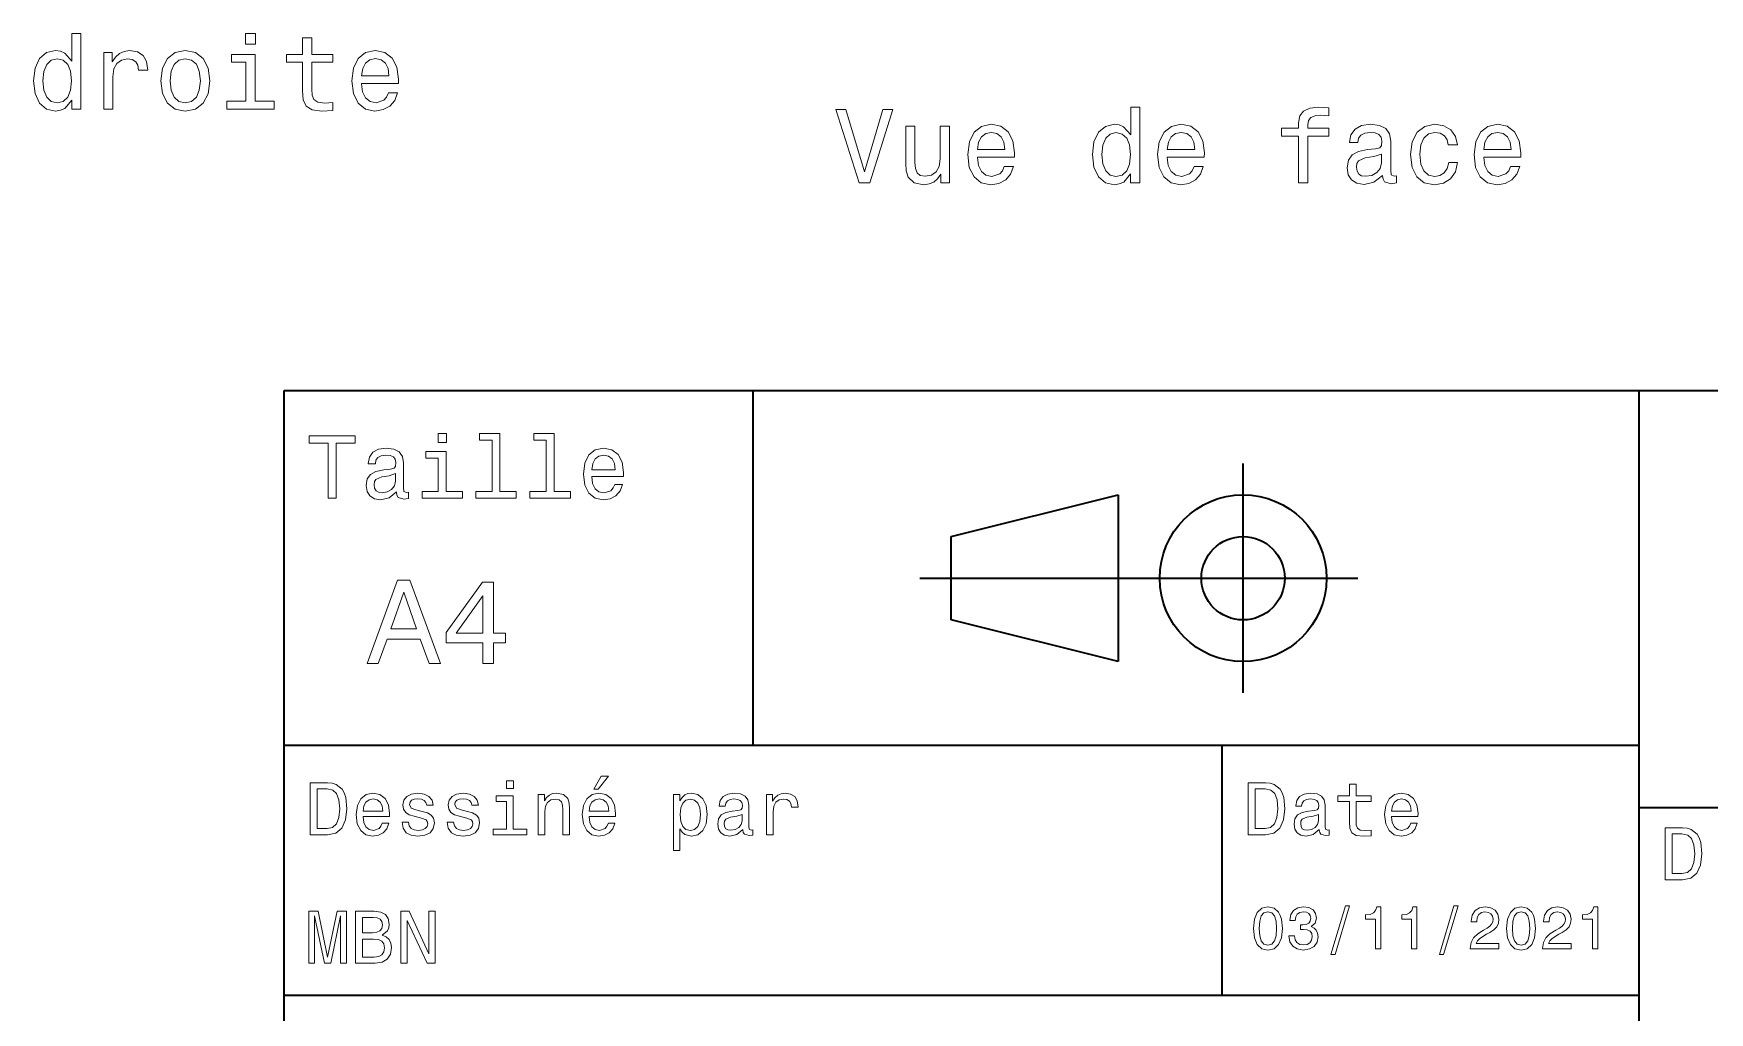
# Model space of a CAD drawing. Extents: x 0 to 297, y 0 to 210.
# Drawn here: x 85 to 165.4, y 40.2 to 87.1 of the extents above; entities that cross this region are included whole.
import ezdxf

# ---------------------------------------------------------------- set-up
doc = ezdxf.new("R2010")
doc.units = 0

msp = doc.modelspace()

# ---------------------------------------------------------------- linework, layer by layer
at = {"color": 7, "lineweight": 35}
for p, q in [((97, 10), (97, 70)), ((97, 70), (287, 70)), ((162, 10), (162, 70)), ((127.5, 61), (148.5, 61)), ((97, 53), (162, 53)), ((162, 50), (287, 50)), ((97, 41), (162, 41))]:
    msp.add_line(p, q, dxfattribs=at)
at = {"color": 7, "lineweight": 35, "ltscale": 0.425}
msp.add_line((119.5, 53), (119.5, 70), dxfattribs=at)
at = {"color": 7, "lineweight": 35, "ltscale": 0.275}
msp.add_line((143, 55.5), (143, 66.5), dxfattribs=at)
at = {"color": 7, "lineweight": 35, "ltscale": 0.206155}
for p, q in [((129, 63), (137, 65)), ((137, 57), (129, 59))]:
    msp.add_line(p, q, dxfattribs=at)
at = {"color": 7, "lineweight": 35, "ltscale": 0.2}
msp.add_line((137, 65), (137, 57), dxfattribs=at)
at = {"color": 7, "lineweight": 35, "ltscale": 0.1}
msp.add_line((129, 59), (129, 63), dxfattribs=at)
at = {"color": 7, "lineweight": 35, "ltscale": 0.3}
msp.add_line((142, 41), (142, 53), dxfattribs=at)
at = {"color": 7, "lineweight": 13}
for points in [[(86.804459, 83.926346), (86.804459, 83.507759), (87.248268, 83.507759), (87.248268, 87.128799), (86.809509, 87.128799), (86.809509, 85.802429), (86.471611, 86.185715), (86.264839, 86.276489), (86.027802, 86.31179), (85.599129, 86.21093), (85.266281, 85.928505), (85.049423, 85.474617), (84.97377, 84.864388), (85.049423, 84.254158), (85.266281, 83.795219), (85.599129, 83.507759), (86.027802, 83.411942), (86.264839, 83.447243), (86.476654, 83.538017)], [(95.620026, 87.128799), (95.151001, 87.128799), (95.151001, 86.624474), (95.620026, 86.624474)], [(97.879387, 85.746956), (97.879387, 84.390327), (97.909645, 83.951561), (98.050858, 83.648972), (98.333282, 83.472458), (98.812386, 83.411942), (99.336884, 83.437157), (99.336884, 83.820442), (98.953598, 83.790176), (98.605606, 83.830528), (98.419014, 83.956604), (98.338318, 84.168419), (98.323196, 84.465973), (98.323196, 85.746956), (99.336884, 85.746956), (99.336884, 86.125191), (98.323196, 86.125191), (98.323196, 86.916985), (97.879387, 86.916985), (97.879387, 86.125191), (97.112816, 86.125191), (97.112816, 85.746956)], [(88.342644, 83.507759), (88.786453, 83.507759), (88.786453, 85.05603), (88.831841, 85.42923), (88.968002, 85.696518), (89.189911, 85.857903), (89.487457, 85.913376), (89.709358, 85.878075), (89.875786, 85.777214), (89.976654, 85.605743), (90.011955, 85.373756), (90.4608, 85.373756), (90.400284, 85.782257), (90.233856, 86.07476), (89.956482, 86.251274), (89.578239, 86.31179), (89.32103, 86.271446), (89.099129, 86.170586), (88.902443, 85.999115), (88.746101, 85.767128), (88.746101, 86.215973), (88.342644, 86.215973)], [(91.081116, 84.859344), (91.161812, 84.244072), (91.393799, 83.790176), (91.761955, 83.507759), (92.256187, 83.411942), (92.745384, 83.507759), (93.113541, 83.785133), (93.345528, 84.239029), (93.431259, 84.859344), (93.345528, 85.474617), (93.113541, 85.933548), (92.745384, 86.21093), (92.256187, 86.31179), (91.761955, 86.21093), (91.393799, 85.928505), (91.161812, 85.474617)], [(95.604889, 83.880959), (95.604889, 86.125191), (94.465118, 86.125191), (94.465118, 85.746956), (95.161087, 85.746956), (95.161087, 83.880959), (94.253311, 83.880959), (94.253311, 83.507759), (96.522758, 83.507759), (96.522758, 83.880959)], [(100.708633, 84.733261), (102.483856, 84.733261), (102.488892, 84.940033), (102.408203, 85.520004), (102.186302, 85.953728), (101.833275, 86.215973), (101.364258, 86.31179), (100.905319, 86.21093), (100.552292, 85.928505), (100.325348, 85.469574), (100.244659, 84.864388), (100.320313, 84.244072), (100.547256, 83.790176), (100.895233, 83.507759), (101.349121, 83.411942), (101.7425, 83.477501), (102.065262, 83.648972), (102.302292, 83.921303), (102.438461, 84.284416), (101.999702, 84.284416), (101.90892, 84.082687), (101.777802, 83.931389), (101.404602, 83.810356), (101.117142, 83.865829), (100.900284, 84.042343), (100.759064, 84.329803), (100.708633, 84.718132)], [(86.103455, 85.913376), (86.395966, 85.842773), (86.617859, 85.646088), (86.748985, 85.318275), (86.799423, 84.864388), (86.748985, 84.405457), (86.617859, 84.077644), (86.395966, 83.875916), (86.103455, 83.810356), (85.82608, 83.875916), (85.614258, 84.077644), (85.473053, 84.4105), (85.427658, 84.864388), (85.473053, 85.313232), (85.614258, 85.641045), (85.82608, 85.842773)], [(91.535004, 84.864388), (91.580399, 85.318275), (91.721603, 85.646088), (91.948555, 85.847816), (92.256187, 85.918419), (92.558784, 85.847816), (92.785728, 85.651131), (92.926941, 85.318275), (92.977371, 84.864388), (92.926941, 84.405457), (92.785728, 84.072601), (92.558784, 83.870872), (92.256187, 83.805313), (91.948555, 83.870872), (91.721603, 84.072601), (91.580399, 84.405457)], [(100.708633, 85.106461), (100.764114, 85.454445), (100.900284, 85.711647), (101.107056, 85.867989), (101.379387, 85.923462), (101.646683, 85.867989), (101.853455, 85.711647), (101.97953, 85.454445), (102.024918, 85.106461)], [(125.715546, 83.477417), (124.838028, 80.496872), (123.935287, 83.477417), (123.456184, 83.477417), (124.585869, 79.972374), (125.090187, 79.972374), (126.194656, 83.477417)], [(137.602432, 80.390961), (137.602432, 79.972374), (138.046234, 79.972374), (138.046234, 83.593414), (137.607483, 83.593414), (137.607483, 82.267044), (137.269577, 82.65033), (137.062805, 82.741104), (136.825775, 82.776405), (136.39711, 82.675545), (136.064255, 82.39312), (135.847397, 81.939232), (135.771744, 81.329002), (135.847397, 80.718773), (136.064255, 80.259834), (136.39711, 79.972374), (136.825775, 79.876556), (137.062805, 79.911858), (137.274628, 80.002632)], [(145.661514, 82.211571), (145.661514, 79.972374), (146.105316, 79.972374), (146.105316, 82.211571), (147.113968, 82.211571), (147.113968, 82.589806), (146.105316, 82.589806), (146.105316, 82.756233), (146.140625, 82.957962), (146.256622, 83.094131), (146.453308, 83.17482), (146.735718, 83.205086), (147.113968, 83.184914), (147.113968, 83.568192), (146.634857, 83.593414), (146.201141, 83.548019), (145.898544, 83.411858), (145.716995, 83.17482), (145.661514, 82.836929), (145.661514, 82.589806), (144.849548, 82.589806), (144.849548, 82.211571)], [(128.917999, 82.680588), (128.474197, 82.680588), (128.474197, 81.117188), (128.423767, 80.754074), (128.277512, 80.491829), (128.050568, 80.330444), (127.753014, 80.280014), (127.515984, 80.320358), (127.364685, 80.441391), (127.278946, 80.648163), (127.258774, 80.940674), (127.258774, 82.680588), (126.814972, 82.680588), (126.814972, 80.90033), (126.830101, 80.542259), (126.925926, 80.244705), (127.21843, 79.972374), (127.687454, 79.876556), (127.939613, 79.911858), (128.156464, 80.002632), (128.343063, 80.158974), (128.49437, 80.385918), (128.49437, 79.972374), (128.917999, 79.972374)], [(130.254456, 81.197876), (132.029663, 81.197876), (132.034714, 81.404648), (131.954025, 81.984619), (131.732117, 82.418343), (131.379089, 82.680588), (130.91008, 82.776405), (130.451141, 82.675545), (130.098114, 82.39312), (129.87117, 81.934189), (129.790482, 81.329002), (129.866119, 80.708687), (130.093063, 80.254791), (130.441055, 79.972374), (130.894943, 79.876556), (131.288315, 79.942116), (131.611084, 80.113586), (131.848114, 80.385918), (131.984283, 80.749031), (131.545517, 80.749031), (131.454742, 80.547302), (131.323624, 80.396004), (130.950424, 80.274971), (130.662949, 80.330444), (130.446091, 80.506958), (130.304886, 80.794418), (130.254456, 81.182747)], [(130.254456, 81.571075), (130.309937, 81.91906), (130.446091, 82.176262), (130.652863, 82.332603), (130.925201, 82.388077), (131.19249, 82.332603), (131.399261, 82.176262), (131.525345, 81.91906), (131.57074, 81.571075)], [(136.901428, 82.377991), (137.193939, 82.307388), (137.415833, 82.110703), (137.546967, 81.78289), (137.597397, 81.329002), (137.546967, 80.870071), (137.415833, 80.542259), (137.193939, 80.34053), (136.901428, 80.274971), (136.624054, 80.34053), (136.412231, 80.542259), (136.271027, 80.875114), (136.225632, 81.329002), (136.271027, 81.777847), (136.412231, 82.105659), (136.624054, 82.307388)], [(139.362518, 81.197876), (141.137741, 81.197876), (141.142776, 81.404648), (141.062088, 81.984619), (140.840195, 82.418343), (140.487167, 82.680588), (140.018143, 82.776405), (139.559204, 82.675545), (139.206177, 82.39312), (138.979233, 81.934189), (138.898544, 81.329002), (138.974197, 80.708687), (139.201141, 80.254791), (139.549118, 79.972374), (140.003006, 79.876556), (140.396393, 79.942116), (140.719147, 80.113586), (140.956177, 80.385918), (141.092346, 80.749031), (140.653595, 80.749031), (140.562805, 80.547302), (140.431686, 80.396004), (140.058487, 80.274971), (139.771027, 80.330444), (139.554169, 80.506958), (139.412949, 80.794418), (139.362518, 81.182747)], [(139.362518, 81.571075), (139.417999, 81.91906), (139.554169, 82.176262), (139.760941, 82.332603), (140.033264, 82.388077), (140.300568, 82.332603), (140.507339, 82.176262), (140.633423, 81.91906), (140.678802, 81.571075)], [(149.691055, 80.325401), (149.691055, 80.310272), (149.716263, 80.138802), (149.791916, 80.017761), (150.109634, 79.921944), (150.356766, 79.962288), (150.356766, 80.305229), (150.250854, 80.2901), (150.109634, 80.355659), (150.084427, 80.557388), (150.084427, 81.959404), (150.023911, 82.317474), (149.847397, 82.569633), (149.539764, 82.720932), (149.106033, 82.776405), (148.682404, 82.715889), (148.36972, 82.544418), (148.173035, 82.27713), (148.107483, 81.924103), (148.107483, 81.893845), (148.50589, 81.893845), (148.541199, 82.105659), (148.652145, 82.256958), (148.83371, 82.347733), (149.090912, 82.383034), (149.338028, 82.357819), (149.514542, 82.282173), (149.620453, 82.151047), (149.655746, 81.96949), (149.635574, 81.757675), (149.554886, 81.651772), (149.353149, 81.601334), (148.974915, 81.560989), (148.541199, 81.470215), (148.233566, 81.30883), (148.052002, 81.056671), (147.996521, 80.683472), (148.046967, 80.350616), (148.203308, 80.1035), (148.45546, 79.947159), (148.803452, 79.891685), (149.272461, 79.997589)], [(152.843063, 81.78289), (153.28183, 81.78289), (153.191055, 82.186348), (152.974197, 82.504074), (152.636292, 82.70076), (152.19754, 82.776405), (151.713379, 82.675545), (151.34523, 82.39312), (151.113251, 81.934189), (151.032547, 81.318916), (151.1082, 80.708687), (151.335144, 80.254791), (151.693207, 79.972374), (152.182404, 79.876556), (152.616119, 79.952202), (152.954025, 80.164017), (153.186005, 80.496872), (153.286865, 80.940674), (152.863251, 80.940674), (152.787598, 80.658257), (152.646378, 80.446434), (152.444656, 80.315315), (152.19754, 80.274971), (151.889893, 80.34053), (151.667999, 80.542259), (151.53183, 80.870071), (151.486435, 81.334045), (151.53183, 81.787933), (151.673035, 82.115746), (151.899994, 82.317474), (152.19754, 82.388077), (152.459778, 82.34269), (152.656464, 82.2267), (152.787598, 82.035057)], [(154.542633, 81.197876), (156.317856, 81.197876), (156.322891, 81.404648), (156.242203, 81.984619), (156.020294, 82.418343), (155.667267, 82.680588), (155.198257, 82.776405), (154.739319, 82.675545), (154.386292, 82.39312), (154.159348, 81.934189), (154.078659, 81.329002), (154.154312, 80.708687), (154.381256, 80.254791), (154.729233, 79.972374), (155.183121, 79.876556), (155.576508, 79.942116), (155.899261, 80.113586), (156.136292, 80.385918), (156.272461, 80.749031), (155.83371, 80.749031), (155.74292, 80.547302), (155.611801, 80.396004), (155.238602, 80.274971), (154.951141, 80.330444), (154.734283, 80.506958), (154.593063, 80.794418), (154.542633, 81.182747)], [(154.542633, 81.571075), (154.598114, 81.91906), (154.734283, 82.176262), (154.941055, 82.332603), (155.213379, 82.388077), (155.480682, 82.332603), (155.687454, 82.176262), (155.813538, 81.91906), (155.858917, 81.571075)], [(149.640625, 80.920502), (149.580109, 80.658257), (149.418716, 80.45652), (149.176636, 80.325401), (148.879089, 80.280014), (148.687454, 80.305229), (148.551285, 80.385918), (148.465546, 80.52713), (148.440338, 80.723816), (148.46051, 80.90033), (148.541199, 81.026405), (148.863968, 81.167618), (149.272461, 81.228134), (149.640625, 81.349174)], [(99.102303, 64.837173), (99.5, 64.837173), (99.5, 67.47406), (100.407784, 67.47406), (100.407784, 67.837173), (98.190201, 67.837173), (98.190201, 67.47406), (99.102303, 67.47406)], [(104.786743, 67.940918), (104.384727, 67.940918), (104.384727, 67.508644), (104.786743, 67.508644)], [(106.969742, 67.621033), (106.969742, 65.157059), (106.187317, 65.157059), (106.187317, 64.837173), (108.128242, 64.837173), (108.128242, 65.157059), (107.350143, 65.157059), (107.350143, 67.940918), (106.373199, 67.940918), (106.373199, 67.621033)], [(109.572044, 67.621033), (109.572044, 65.157059), (108.789627, 65.157059), (108.789627, 64.837173), (110.730545, 64.837173), (110.730545, 65.157059), (109.952454, 65.157059), (109.952454, 67.940918), (108.975502, 67.940918), (108.975502, 67.621033)], [(102.387611, 65.139771), (102.387611, 65.126801), (102.409225, 64.979828), (102.47406, 64.876076), (102.746399, 64.793945), (102.958214, 64.828529), (102.958214, 65.122475), (102.867432, 65.109505), (102.746399, 65.165703), (102.724785, 65.338615), (102.724785, 66.540344), (102.672913, 66.84726), (102.521614, 67.0634), (102.257927, 67.193085), (101.886169, 67.240631), (101.523056, 67.188759), (101.255043, 67.041786), (101.086456, 66.812675), (101.030258, 66.510086), (101.030258, 66.484146), (101.371758, 66.484146), (101.402016, 66.665703), (101.497116, 66.795387), (101.65274, 66.873199), (101.873199, 66.903458), (102.085014, 66.881844), (102.236313, 66.817001), (102.327087, 66.704605), (102.357346, 66.548988), (102.340057, 66.367432), (102.270897, 66.276657), (102.097984, 66.233429), (101.773773, 66.198845), (101.402016, 66.121033), (101.138329, 65.982704), (100.982712, 65.766571), (100.935158, 65.446686), (100.978386, 65.161385), (101.112389, 64.949562), (101.328529, 64.815559), (101.626801, 64.768013), (102.028816, 64.858788)], [(104.773773, 65.157059), (104.773773, 67.080688), (103.796829, 67.080688), (103.796829, 66.756485), (104.393372, 66.756485), (104.393372, 65.157059), (103.615273, 65.157059), (103.615273, 64.837173), (105.560516, 64.837173), (105.560516, 65.157059)], [(111.750717, 65.887604), (113.272339, 65.887604), (113.276657, 66.064842), (113.207497, 66.561958), (113.017288, 66.933716), (112.714699, 67.158501), (112.312683, 67.240631), (111.919312, 67.154175), (111.616714, 66.912102), (111.422188, 66.51873), (111.353027, 66), (111.41787, 65.4683), (111.612396, 65.079247), (111.91066, 64.837173), (112.299713, 64.755043), (112.636887, 64.811234), (112.913544, 64.958214), (113.116714, 65.191643), (113.233429, 65.502876), (112.857346, 65.502876), (112.779541, 65.329971), (112.667145, 65.200287), (112.34726, 65.096542), (112.100868, 65.144089), (111.914986, 65.295387), (111.793945, 65.541786), (111.750717, 65.874634)], [(111.750717, 66.207489), (111.798271, 66.50576), (111.914986, 66.726219), (112.092216, 66.860229), (112.325653, 66.907776), (112.554756, 66.860229), (112.731987, 66.726219), (112.840057, 66.50576), (112.878967, 66.207489)], [(102.344383, 65.649857), (102.292511, 65.425072), (102.154182, 65.252159), (101.946686, 65.139771), (101.691643, 65.100861), (101.527374, 65.122475), (101.41066, 65.191643), (101.337173, 65.312675), (101.315559, 65.481262), (101.332855, 65.632561), (101.402016, 65.740631), (101.678673, 65.861671), (102.028816, 65.913544), (102.344383, 66.017288)], [(100.982712, 56.9049), (101.51297, 56.9049), (101.933716, 58.080692), (103.530258, 58.080692), (103.951012, 56.9049), (104.492798, 56.9049), (103.028816, 60.910664), (102.440926, 60.910664)], [(102.118156, 58.570606), (102.734871, 60.334293), (103.351585, 58.570606)], [(106.521614, 56.9049), (107.040344, 56.9049), (107.040344, 57.896255), (107.610954, 57.896255), (107.610954, 58.357349), (107.040344, 58.357349), (107.040344, 60.818443), (106.515854, 60.818443), (104.763687, 58.403458), (104.763687, 57.896255), (106.521614, 57.896255)], [(105.247841, 58.357349), (106.521614, 60.149857), (106.521614, 58.357349)], [(111.84726, 50.88797), (112.059799, 50.88797), (112.560516, 51.500362), (112.207489, 51.500362)], [(99.080688, 51.190563), (98.248558, 51.190563), (98.248558, 48.690563), (99.080688, 48.690563), (99.473343, 48.769814), (99.765129, 49.011169), (99.945244, 49.40382), (100.010086, 49.940563), (99.952446, 50.488113), (99.880402, 50.70425), (99.779541, 50.877163), (99.487755, 51.111313), (99.296829, 51.168949)], [(99.055473, 50.891571), (99.329254, 50.837536), (99.516571, 50.671829), (99.628242, 50.376442), (99.664268, 49.940563), (99.624641, 49.519093), (99.51297, 49.223705), (99.322044, 49.047192), (99.055473, 48.989555), (98.583572, 48.989555), (98.583572, 50.891571)], [(100.784584, 49.565922), (102.052597, 49.565922), (102.056198, 49.713619), (101.998558, 50.127884), (101.840057, 50.437683), (101.587898, 50.625), (101.252884, 50.693443), (100.925072, 50.621399), (100.672913, 50.41967), (100.510803, 50.091862), (100.453171, 49.659584), (100.507202, 49.216499), (100.669312, 48.892292), (100.91787, 48.690563), (101.242073, 48.62212), (101.523056, 48.668949), (101.753601, 48.791428), (101.922913, 48.98595), (102.020172, 49.245319), (101.706772, 49.245319), (101.64193, 49.101227), (101.548271, 48.993156), (101.2817, 48.9067), (101.07637, 48.946327), (100.921471, 49.072407), (100.820602, 49.27774), (100.784584, 49.555115)], [(103.623199, 49.818085), (103.317001, 49.890129), (103.090057, 49.972984), (103.014412, 50.142292), (103.036026, 50.261169), (103.111671, 50.347622), (103.234146, 50.401657), (103.41066, 50.423271), (103.579971, 50.401657), (103.713257, 50.336815), (103.799713, 50.239555), (103.835732, 50.109871), (104.145531, 50.109871), (104.145531, 50.117077), (104.091499, 50.351227), (103.943802, 50.534943), (103.713257, 50.650219), (103.41066, 50.693443), (103.104469, 50.650219), (102.881126, 50.531342), (102.740631, 50.354828), (102.697403, 50.131485), (102.729828, 49.915348), (102.830688, 49.76405), (102.996399, 49.655983), (103.237755, 49.580334), (103.590775, 49.493877), (103.806915, 49.40382), (103.864555, 49.331772), (103.886169, 49.223705), (103.853745, 49.09042), (103.767288, 48.989555), (103.626801, 48.924713), (103.439484, 48.903099), (103.241356, 48.924713), (103.09726, 49.000362), (103, 49.122841), (102.960373, 49.292149), (102.654175, 49.292149), (102.704613, 49.003963), (102.852303, 48.795029), (103.086456, 48.668949), (103.41066, 48.62212), (103.749283, 48.668949), (103.997841, 48.795029), (104.149139, 48.996758), (104.203171, 49.259727), (104.163544, 49.486671), (104.051872, 49.641571), (103.868156, 49.742435)], [(105.791786, 49.818085), (105.485588, 49.890129), (105.258644, 49.972984), (105.182999, 50.142292), (105.204613, 50.261169), (105.280258, 50.347622), (105.40274, 50.401657), (105.579254, 50.423271), (105.748558, 50.401657), (105.881844, 50.336815), (105.9683, 50.239555), (106.004326, 50.109871), (106.314117, 50.109871), (106.314117, 50.117077), (106.260086, 50.351227), (106.112396, 50.534943), (105.881844, 50.650219), (105.579254, 50.693443), (105.273056, 50.650219), (105.049713, 50.531342), (104.909225, 50.354828), (104.865997, 50.131485), (104.898415, 49.915348), (104.999283, 49.76405), (105.164986, 49.655983), (105.406342, 49.580334), (105.759369, 49.493877), (105.975502, 49.40382), (106.033142, 49.331772), (106.054756, 49.223705), (106.022339, 49.09042), (105.935883, 48.989555), (105.795387, 48.924713), (105.60807, 48.903099), (105.409943, 48.924713), (105.265854, 49.000362), (105.168587, 49.122841), (105.12896, 49.292149), (104.822769, 49.292149), (104.873199, 49.003963), (105.020897, 48.795029), (105.255043, 48.668949), (105.579254, 48.62212), (105.91787, 48.668949), (106.166428, 48.795029), (106.317726, 48.996758), (106.371758, 49.259727), (106.33213, 49.486671), (106.220459, 49.641571), (106.036743, 49.742435)], [(107.992798, 51.27702), (107.657784, 51.27702), (107.657784, 50.916786), (107.992798, 50.916786)], [(109.181557, 48.690563), (109.498558, 48.690563), (109.498558, 49.807278), (109.530983, 50.063042), (109.635445, 50.250362), (109.797546, 50.365635), (110.013687, 50.408863), (110.1866, 50.372841), (110.29467, 50.275578), (110.348701, 50.113472), (110.366714, 49.897335), (110.366714, 48.690563), (110.683716, 48.690563), (110.683716, 49.962177), (110.669312, 50.217941), (110.604469, 50.430477), (110.39193, 50.625), (110.060516, 50.693443), (109.876801, 50.668228), (109.721901, 50.599785), (109.588615, 50.484512), (109.484146, 50.329613), (109.484146, 50.625), (109.181557, 50.625)], [(111.627518, 49.565922), (112.895531, 49.565922), (112.899132, 49.713619), (112.841499, 50.127884), (112.682999, 50.437683), (112.430832, 50.625), (112.095825, 50.693443), (111.768013, 50.621399), (111.515854, 50.41967), (111.353745, 50.091862), (111.296112, 49.659584), (111.350143, 49.216499), (111.512245, 48.892292), (111.760803, 48.690563), (112.085014, 48.62212), (112.365997, 48.668949), (112.596542, 48.791428), (112.765854, 48.98595), (112.863113, 49.245319), (112.549713, 49.245319), (112.484871, 49.101227), (112.391212, 48.993156), (112.124641, 48.9067), (111.919312, 48.946327), (111.764412, 49.072407), (111.663544, 49.27774), (111.627518, 49.555115)], [(115.986313, 50.326012), (115.986313, 50.625), (115.669312, 50.625), (115.669312, 47.941284), (115.986313, 47.941284), (115.986313, 48.98595), (116.097984, 48.816643), (116.22406, 48.704971), (116.541069, 48.62212), (116.843658, 48.690563), (117.081413, 48.895893), (117.236313, 49.2201), (117.293945, 49.659584), (117.236313, 50.095463), (117.081413, 50.41967), (116.843658, 50.621399), (116.541069, 50.693443), (116.368156, 50.671829), (116.220459, 50.603386), (116.094383, 50.488113)], [(119.005043, 48.942726), (119.005043, 48.931919), (119.023056, 48.809441), (119.077087, 48.722984), (119.304031, 48.654541), (119.480545, 48.683357), (119.480545, 48.928314), (119.4049, 48.917507), (119.304031, 48.96434), (119.286026, 49.108429), (119.286026, 50.109871), (119.242798, 50.365635), (119.116714, 50.54575), (118.896973, 50.65382), (118.587173, 50.693443), (118.284584, 50.650219), (118.061241, 50.52774), (117.920746, 50.336815), (117.873917, 50.084656), (117.873917, 50.063042), (118.158501, 50.063042), (118.183716, 50.21434), (118.26297, 50.322407), (118.392654, 50.387249), (118.57637, 50.412464), (118.752884, 50.394455), (118.878967, 50.34042), (118.954613, 50.246758), (118.979828, 50.117077), (118.965416, 49.965778), (118.907784, 49.890129), (118.763687, 49.854107), (118.493515, 49.825291), (118.183716, 49.760448), (117.963974, 49.645176), (117.834297, 49.465057), (117.79467, 49.19849), (117.830688, 48.960735), (117.942368, 48.784222), (118.122482, 48.67255), (118.37104, 48.632927), (118.706055, 48.708576)], [(120.143372, 48.690563), (120.460373, 48.690563), (120.460373, 49.796471), (120.492798, 50.063042), (120.590057, 50.253963), (120.748558, 50.369236), (120.961098, 50.408863), (121.119598, 50.383648), (121.238472, 50.3116), (121.310516, 50.189121), (121.335739, 50.023415), (121.656342, 50.023415), (121.613113, 50.315205), (121.49424, 50.524136), (121.296112, 50.650219), (121.02594, 50.693443), (120.842224, 50.664627), (120.683716, 50.592579), (120.543228, 50.4701), (120.431557, 50.304398), (120.431557, 50.625), (120.143372, 50.625)], [(144.080688, 51.190563), (143.248566, 51.190563), (143.248566, 48.690563), (144.080688, 48.690563), (144.473343, 48.769814), (144.765137, 49.011169), (144.945251, 49.40382), (145.010086, 49.940563), (144.952454, 50.488113), (144.880402, 50.70425), (144.779541, 50.877163), (144.487747, 51.111313), (144.296829, 51.168949)], [(144.055481, 50.891571), (144.329254, 50.837536), (144.516571, 50.671829), (144.628235, 50.376442), (144.664261, 49.940563), (144.624634, 49.519093), (144.51297, 49.223705), (144.322052, 49.047192), (144.055481, 48.989555), (143.583572, 48.989555), (143.583572, 50.891571)], [(146.656342, 48.942726), (146.656342, 48.931919), (146.674347, 48.809441), (146.728394, 48.722984), (146.955338, 48.654541), (147.131851, 48.683357), (147.131851, 48.928314), (147.056198, 48.917507), (146.955338, 48.96434), (146.937317, 49.108429), (146.937317, 50.109871), (146.894089, 50.365635), (146.768005, 50.54575), (146.548264, 50.65382), (146.23848, 50.693443), (145.935883, 50.650219), (145.71254, 50.52774), (145.572052, 50.336815), (145.525223, 50.084656), (145.525223, 50.063042), (145.809799, 50.063042), (145.835022, 50.21434), (145.914261, 50.322407), (146.043945, 50.387249), (146.227661, 50.412464), (146.404175, 50.394455), (146.530258, 50.34042), (146.605911, 50.246758), (146.631119, 50.117077), (146.616714, 49.965778), (146.559082, 49.890129), (146.414978, 49.854107), (146.144806, 49.825291), (145.835022, 49.760448), (145.61528, 49.645176), (145.485596, 49.465057), (145.445969, 49.19849), (145.481995, 48.960735), (145.593658, 48.784222), (145.773773, 48.67255), (146.022339, 48.632927), (146.357346, 48.708576)], [(148.100861, 50.289986), (148.100861, 49.320965), (148.122482, 49.007565), (148.223343, 48.791428), (148.425079, 48.665348), (148.767288, 48.62212), (149.141937, 48.640129), (149.141937, 48.913906), (148.868149, 48.892292), (148.619598, 48.921112), (148.486313, 49.011169), (148.42868, 49.162464), (148.417862, 49.375), (148.417862, 50.289986), (149.141937, 50.289986), (149.141937, 50.560158), (148.417862, 50.560158), (148.417862, 51.125721), (148.100861, 51.125721), (148.100861, 50.560158), (147.553314, 50.560158), (147.553314, 50.289986)], [(150.121765, 49.565922), (151.389771, 49.565922), (151.393372, 49.713619), (151.335739, 50.127884), (151.177231, 50.437683), (150.925079, 50.625), (150.590057, 50.693443), (150.262253, 50.621399), (150.010086, 50.41967), (149.847977, 50.091862), (149.790344, 49.659584), (149.844376, 49.216499), (150.006485, 48.892292), (150.255051, 48.690563), (150.579254, 48.62212), (150.860229, 48.668949), (151.090775, 48.791428), (151.260086, 48.98595), (151.357346, 49.245319), (151.043945, 49.245319), (150.979111, 49.101227), (150.885452, 48.993156), (150.618881, 48.9067), (150.413544, 48.946327), (150.258652, 49.072407), (150.157776, 49.27774), (150.121765, 49.555115)], [(100.784584, 49.832493), (100.824211, 50.081055), (100.921471, 50.264771), (101.069168, 50.376442), (101.263687, 50.416069), (101.454613, 50.376442), (101.602303, 50.264771), (101.69236, 50.081055), (101.724785, 49.832493)], [(107.981987, 48.957134), (107.981987, 50.560158), (107.16787, 50.560158), (107.16787, 50.289986), (107.664986, 50.289986), (107.664986, 48.957134), (107.016571, 48.957134), (107.016571, 48.690563), (108.637611, 48.690563), (108.637611, 48.957134)], [(111.627518, 49.832493), (111.667145, 50.081055), (111.764412, 50.264771), (111.912102, 50.376442), (112.106628, 50.416069), (112.297546, 50.376442), (112.445244, 50.264771), (112.535301, 50.081055), (112.567726, 49.832493)], [(116.48703, 48.9067), (116.274498, 48.953533), (116.119598, 49.097622), (116.022339, 49.331772), (115.989914, 49.659584), (116.022339, 49.983791), (116.119598, 50.217941), (116.274498, 50.358429), (116.48703, 50.408863), (116.681557, 50.358429), (116.836456, 50.21434), (116.933716, 49.98019), (116.969742, 49.659584), (116.933716, 49.335377), (116.836456, 49.097622), (116.681557, 48.953533)], [(150.121765, 49.832493), (150.161377, 50.081055), (150.258652, 50.264771), (150.406342, 50.376442), (150.600861, 50.416069), (150.791794, 50.376442), (150.939484, 50.264771), (151.029541, 50.081055), (151.061966, 49.832493)], [(118.969025, 49.367798), (118.925797, 49.180477), (118.810516, 49.036385), (118.637611, 48.942726), (118.425072, 48.910305), (118.288185, 48.928314), (118.190926, 48.98595), (118.129684, 49.086815), (118.111671, 49.227306), (118.126083, 49.353386), (118.183716, 49.443443), (118.414268, 49.544312), (118.706055, 49.587536), (118.969025, 49.673992)], [(146.620316, 49.367798), (146.577087, 49.180477), (146.461823, 49.036385), (146.28891, 48.942726), (146.07637, 48.910305), (145.939484, 48.928314), (145.842224, 48.98595), (145.780975, 49.086815), (145.76297, 49.227306), (145.777374, 49.353386), (145.835022, 49.443443), (146.065567, 49.544312), (146.357346, 49.587536), (146.620316, 49.673992)], [(164.080688, 49.030979), (163.248566, 49.030979), (163.248566, 46.530979), (164.080688, 46.530979), (164.473343, 46.610229), (164.765137, 46.851585), (164.945251, 47.244236), (165.010086, 47.780979), (164.952454, 48.328529), (164.880402, 48.544666), (164.779541, 48.717579), (164.487747, 48.951729), (164.296829, 49.009365)], [(164.055481, 48.731987), (164.329254, 48.677952), (164.516571, 48.512245), (164.628235, 48.216858), (164.664261, 47.780979), (164.624634, 47.359509), (164.51297, 47.064121), (164.322052, 46.887608), (164.055481, 46.829971), (163.583572, 46.829971), (163.583572, 48.731987)], [(98.183716, 42.530979), (98.461098, 42.530979), (98.461098, 44.80043), (98.929398, 42.530979), (99.239197, 42.530979), (99.703888, 44.80043), (99.703888, 42.530979), (99.984871, 42.530979), (99.984871, 45.030979), (99.545387, 45.030979), (99.084297, 42.826366), (98.626801, 45.030979), (98.183716, 45.030979)], [(101.703171, 43.881844), (101.95533, 44.090778), (102.020172, 44.231266), (102.041786, 44.404179), (101.994957, 44.674351), (101.854469, 44.868874), (101.627518, 44.987751), (101.310516, 45.030979), (100.420746, 45.030979), (100.420746, 42.530979), (101.360954, 42.530979), (101.695969, 42.581413), (101.944527, 42.729107), (102.099426, 42.963257), (102.153458, 43.280258), (102.12104, 43.492794), (102.034584, 43.669308), (101.894089, 43.798992)], [(102.600143, 42.530979), (102.899139, 42.530979), (102.899139, 44.580692), (103.857346, 42.530979), (104.242798, 42.530979), (104.242798, 45.030979), (103.940201, 45.030979), (103.940201, 42.981266), (102.992798, 45.030979), (102.600143, 45.030979)], [(143.498566, 44.201729), (143.541794, 43.749279), (143.677231, 43.426514), (143.893372, 43.230549), (144.193085, 43.167149), (144.489914, 43.230549), (144.706055, 43.426514), (144.838623, 43.749279), (144.884735, 44.201729), (144.838623, 44.651299), (144.783859, 44.829971), (144.706055, 44.976948), (144.489914, 45.172913), (144.193085, 45.239193), (143.893372, 45.172913), (143.677231, 44.974064), (143.541794, 44.651299)], [(145.201736, 43.853027), (145.201736, 43.832855), (145.247849, 43.556198), (145.383286, 43.348705), (145.596542, 43.216141), (145.878967, 43.167149), (146.17868, 43.216141), (146.403458, 43.342941), (146.547562, 43.54467), (146.599426, 43.804035), (146.57637, 43.974064), (146.51297, 44.112392), (146.409225, 44.219021), (146.270905, 44.296829), (146.458221, 44.45245), (146.524506, 44.700291), (146.481277, 44.925072), (146.357361, 45.0951), (146.155624, 45.201729), (145.878967, 45.239193), (145.619598, 45.193085), (145.420761, 45.066284), (145.291077, 44.864555), (145.247849, 44.596542), (145.247849, 44.57637), (145.504333, 44.57637), (145.52739, 44.760807), (145.60231, 44.893372), (145.723343, 44.974064), (145.893372, 45.002884), (146.043228, 44.979828), (146.15274, 44.919308), (146.219025, 44.821327), (146.244965, 44.688763), (146.219025, 44.54755), (146.149857, 44.45245), (146.028824, 44.394814), (145.864563, 44.377522), (145.752167, 44.380405), (145.752167, 44.15274), (145.893372, 44.158501), (146.074936, 44.132565), (146.210373, 44.0634), (146.291077, 43.951008), (146.319885, 43.804035), (146.288193, 43.63689), (146.20462, 43.51297), (146.072052, 43.435158), (145.896255, 43.409222), (145.714706, 43.438042), (145.582138, 43.524498), (145.498566, 43.662827), (145.466858, 43.853027)], [(147.213257, 42.956772), (147.412109, 42.956772), (148.109512, 45.279541), (147.907791, 45.279541)], [(149.345825, 43.224785), (149.608078, 43.224785), (149.608078, 45.239193), (149.412109, 45.239193), (149.360229, 45.0634), (149.256485, 44.945248), (149.097992, 44.876083), (148.878967, 44.853027), (148.878967, 44.648415), (149.345825, 44.648415)], [(151.080688, 43.224785), (151.342941, 43.224785), (151.342941, 45.239193), (151.146973, 45.239193), (151.095108, 45.0634), (150.991364, 44.945248), (150.832855, 44.876083), (150.613831, 44.853027), (150.613831, 44.648415), (151.080688, 44.648415)], [(152.417877, 42.956772), (152.616714, 42.956772), (153.314133, 45.279541), (153.112396, 45.279541)], [(153.899139, 43.224785), (155.273773, 43.224785), (155.273773, 43.472622), (154.187317, 43.472622), (154.247849, 43.60807), (154.351593, 43.720463), (154.671478, 43.925072), (154.841507, 44.011528), (155.031708, 44.135448), (155.167145, 44.279541), (155.244965, 44.44957), (155.273773, 44.642651), (155.224792, 44.884727), (155.08934, 45.074928), (154.881851, 45.195965), (154.613831, 45.239193), (154.337173, 45.190201), (154.126801, 45.054756), (153.991364, 44.838619), (153.945251, 44.553314), (153.945251, 44.51297), (154.207504, 44.51297), (154.207504, 44.536022), (154.233429, 44.731991), (154.311249, 44.876083), (154.435165, 44.9683), (154.599426, 45), (154.766571, 44.971184), (154.890488, 44.899136), (154.971191, 44.786743), (155, 44.645535), (154.979828, 44.51297), (154.925079, 44.400578), (154.832855, 44.302593), (154.706055, 44.216141), (154.536026, 44.12392), (154.253601, 43.945248), (154.054764, 43.755043), (153.9366, 43.524498), (153.899139, 43.233429)], [(155.642654, 44.201729), (155.685883, 43.749279), (155.821335, 43.426514), (156.037476, 43.230549), (156.337173, 43.167149), (156.634003, 43.230549), (156.850143, 43.426514), (156.982712, 43.749279), (157.028824, 44.201729), (156.982712, 44.651299), (156.927963, 44.829971), (156.850143, 44.976948), (156.634003, 45.172913), (156.337173, 45.239193), (156.037476, 45.172913), (155.821335, 44.974064), (155.685883, 44.651299)], [(157.368881, 43.224785), (158.743515, 43.224785), (158.743515, 43.472622), (157.657059, 43.472622), (157.71759, 43.60807), (157.821335, 43.720463), (158.14122, 43.925072), (158.311249, 44.011528), (158.50145, 44.135448), (158.636887, 44.279541), (158.714706, 44.44957), (158.743515, 44.642651), (158.694534, 44.884727), (158.559082, 45.074928), (158.351593, 45.195965), (158.083572, 45.239193), (157.806915, 45.190201), (157.596542, 45.054756), (157.461105, 44.838619), (157.414993, 44.553314), (157.414993, 44.51297), (157.677231, 44.51297), (157.677231, 44.536022), (157.703171, 44.731991), (157.780991, 44.876083), (157.904907, 44.9683), (158.069168, 45), (158.236313, 44.971184), (158.360229, 44.899136), (158.440918, 44.786743), (158.469742, 44.645535), (158.44957, 44.51297), (158.394821, 44.400578), (158.302597, 44.302593), (158.175797, 44.216141), (158.005768, 44.12392), (157.723343, 43.945248), (157.524506, 43.755043), (157.406342, 43.524498), (157.368881, 43.233429)], [(159.755051, 43.224785), (160.017288, 43.224785), (160.017288, 45.239193), (159.821335, 45.239193), (159.769455, 45.0634), (159.66571, 44.945248), (159.507202, 44.876083), (159.288193, 44.853027), (159.288193, 44.648415), (159.755051, 44.648415)], [(101.242073, 43.993515), (100.752159, 43.993515), (100.752159, 44.731987), (101.270897, 44.731987), (101.465416, 44.710373), (101.602303, 44.645531), (101.685158, 44.533859), (101.713974, 44.368156), (101.681557, 44.20245), (101.5951, 44.087173), (101.447403, 44.015129)], [(143.775223, 44.201729), (143.798279, 44.550434), (143.870316, 44.801155), (144, 44.948128), (144.193085, 45), (144.383286, 44.948128), (144.51297, 44.801155), (144.585022, 44.550434), (144.608078, 44.201729), (144.585022, 43.850143), (144.51297, 43.599426), (144.383286, 43.45245), (144.193085, 43.403458), (144, 43.45245), (143.870316, 43.599426), (143.798279, 43.850143)], [(155.919312, 44.201729), (155.942368, 44.550434), (156.01442, 44.801155), (156.144104, 44.948128), (156.337173, 45), (156.527374, 44.948128), (156.657059, 44.801155), (156.729111, 44.550434), (156.752167, 44.201729), (156.729111, 43.850143), (156.657059, 43.599426), (156.527374, 43.45245), (156.337173, 43.403458), (156.144104, 43.45245), (156.01442, 43.599426), (155.942368, 43.850143)], [(101.321327, 42.829971), (100.752159, 42.829971), (100.752159, 43.690922), (101.288902, 43.690922), (101.515854, 43.665707), (101.677956, 43.590057), (101.775215, 43.460373), (101.80764, 43.273052), (101.775215, 43.074928), (101.685158, 42.938038), (101.533859, 42.855186)]]:
    msp.add_lwpolyline(points, close=True, dxfattribs=at)
at = {"color": 7, "lineweight": 35}
for radius in [4, 2]:
    msp.add_circle((143, 61), radius, dxfattribs=at)

doc.saveas('drawing.dxf')
